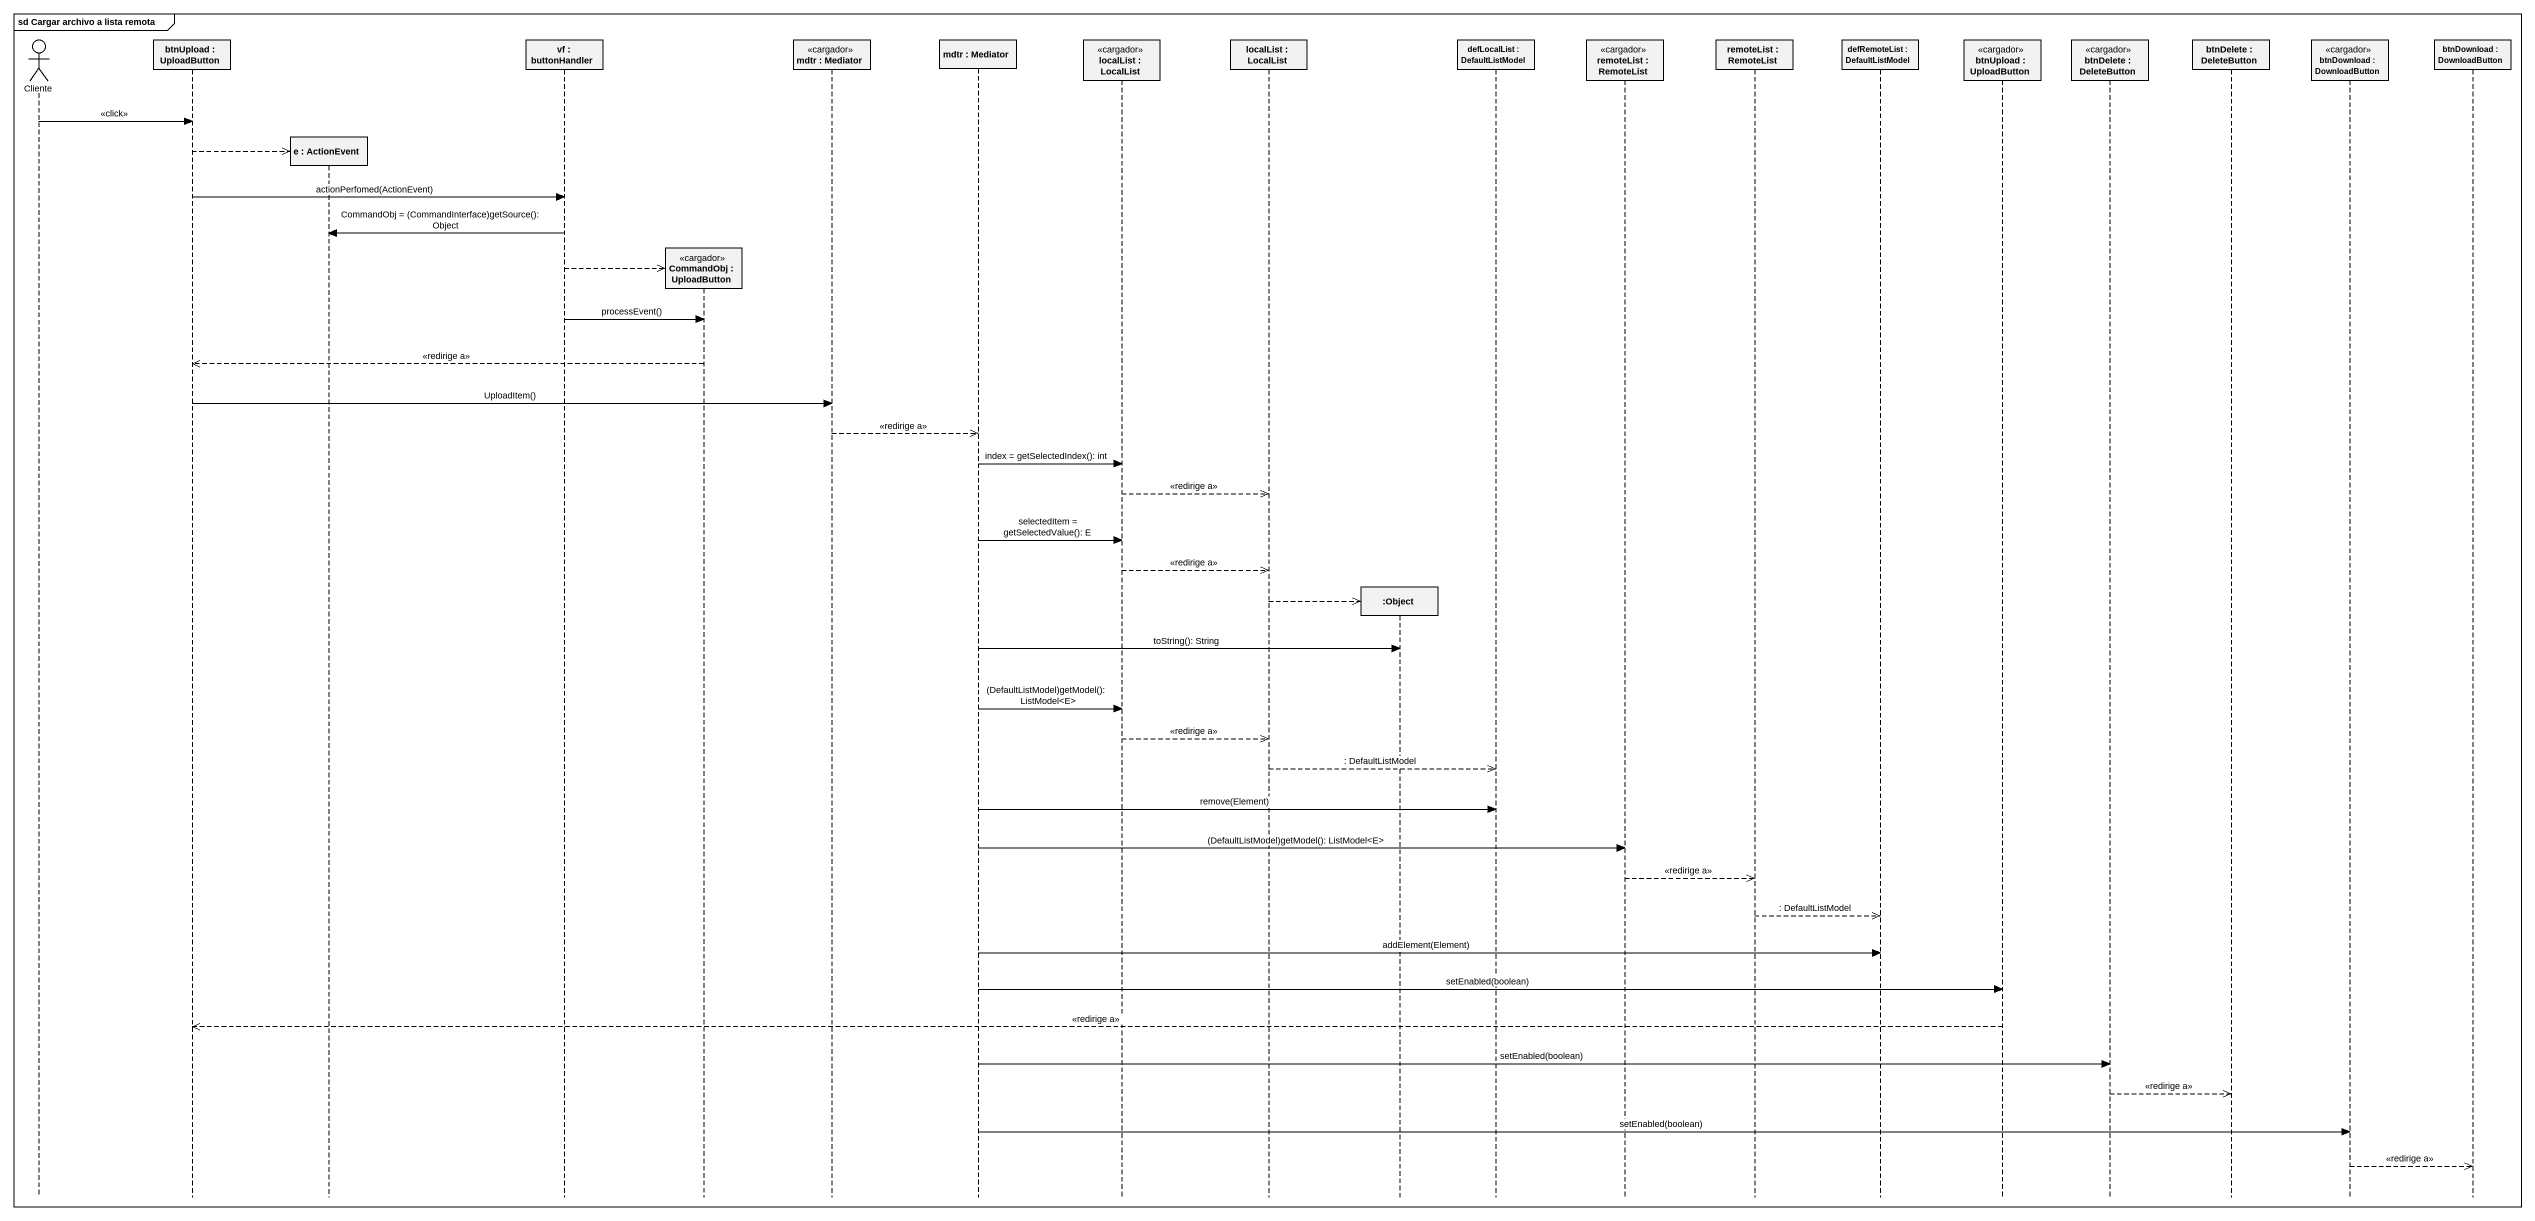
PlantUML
@startuml
mainframe sd Cargar archivo a lista remota
hide footbox
actor Cliente
participant "btnUpload : UploadButton" as btnUpload
participant "e : ActionEvent" as e
participant "vf : buttonHandler" as vf
participant "CommandObj : UploadButton" as CommandObj <<cargador>>
participant "mdtr : Mediator" as mdtr <<cargador>>
participant "mdtr : Mediator" as mdtr_2
participant "localList : LocalList" as localList <<cargador>>
participant "localList : LocalList" as localList_2
participant ":Object" as Object_
participant "defLocalList : DefaultListModel" as defLocalList
participant "remoteList : RemoteList" as remoteList <<cargador>>
participant "remoteList : RemoteList" as remoteList_2
participant "defRemoteList : DefaultListModel" as defRemoteList
participant "btnUpload : UploadButton" as btnUpload_2 <<cargador>>
participant "btnDelete : DeleteButton" as btnDelete <<cargador>>
participant "btnDelete : DeleteButton" as btnDelete_2
participant "btnDownload : DownloadButton" as btnDownload <<cargador>>
participant "btnDownload : DownloadButton" as btnDownload_2

Cliente -> btnUpload : <<click>>
btnUpload -->> e **
btnUpload -> vf : actionPerfomed(ActionEvent)
vf -> e : CommandObj = (CommandInterface)getSource(): Object
vf -->> CommandObj **
vf -> CommandObj : processEvent()
CommandObj -->> btnUpload : <<redirige a>>
btnUpload -> mdtr : UploadItem()
mdtr -->> mdtr_2 : <<redirige a>>
mdtr_2 -> localList : index = getSelectedIndex(): int
localList -->> localList_2 : <<redirige a>>
mdtr_2 -> localList : selectedItem = getSelectedValue(): E
localList -->> localList_2 : <<redirige a>>
localList_2 -->> Object_ **
mdtr_2 -> Object_ : toString(): String
mdtr_2 -> localList : (DefaultListModel)getModel(): ListModel<E>
localList -->> localList_2 : <<redirige a>>
localList_2 -->> defLocalList : : DefaultListModel
mdtr_2 -> defLocalList : remove(Element)
mdtr_2 -> remoteList : (DefaultListModel)getModel(): ListModel<E>
remoteList -->> remoteList_2 : <<redirige a>>
remoteList_2 -->> defRemoteList : : DefaultListModel
mdtr_2 -> defRemoteList : addElement(Element)
mdtr_2 -> btnUpload_2 : setEnabled(boolean)
btnUpload_2 -->> btnUpload : <<redirige a>>
mdtr_2 -> btnDelete : setEnabled(boolean)
btnDelete -->> btnDelete_2 : <<redirige a>>
mdtr_2 -> btnDownload : setEnabled(boolean)
btnDownload -->> btnDownload_2 : <<redirige a>>
@enduml
